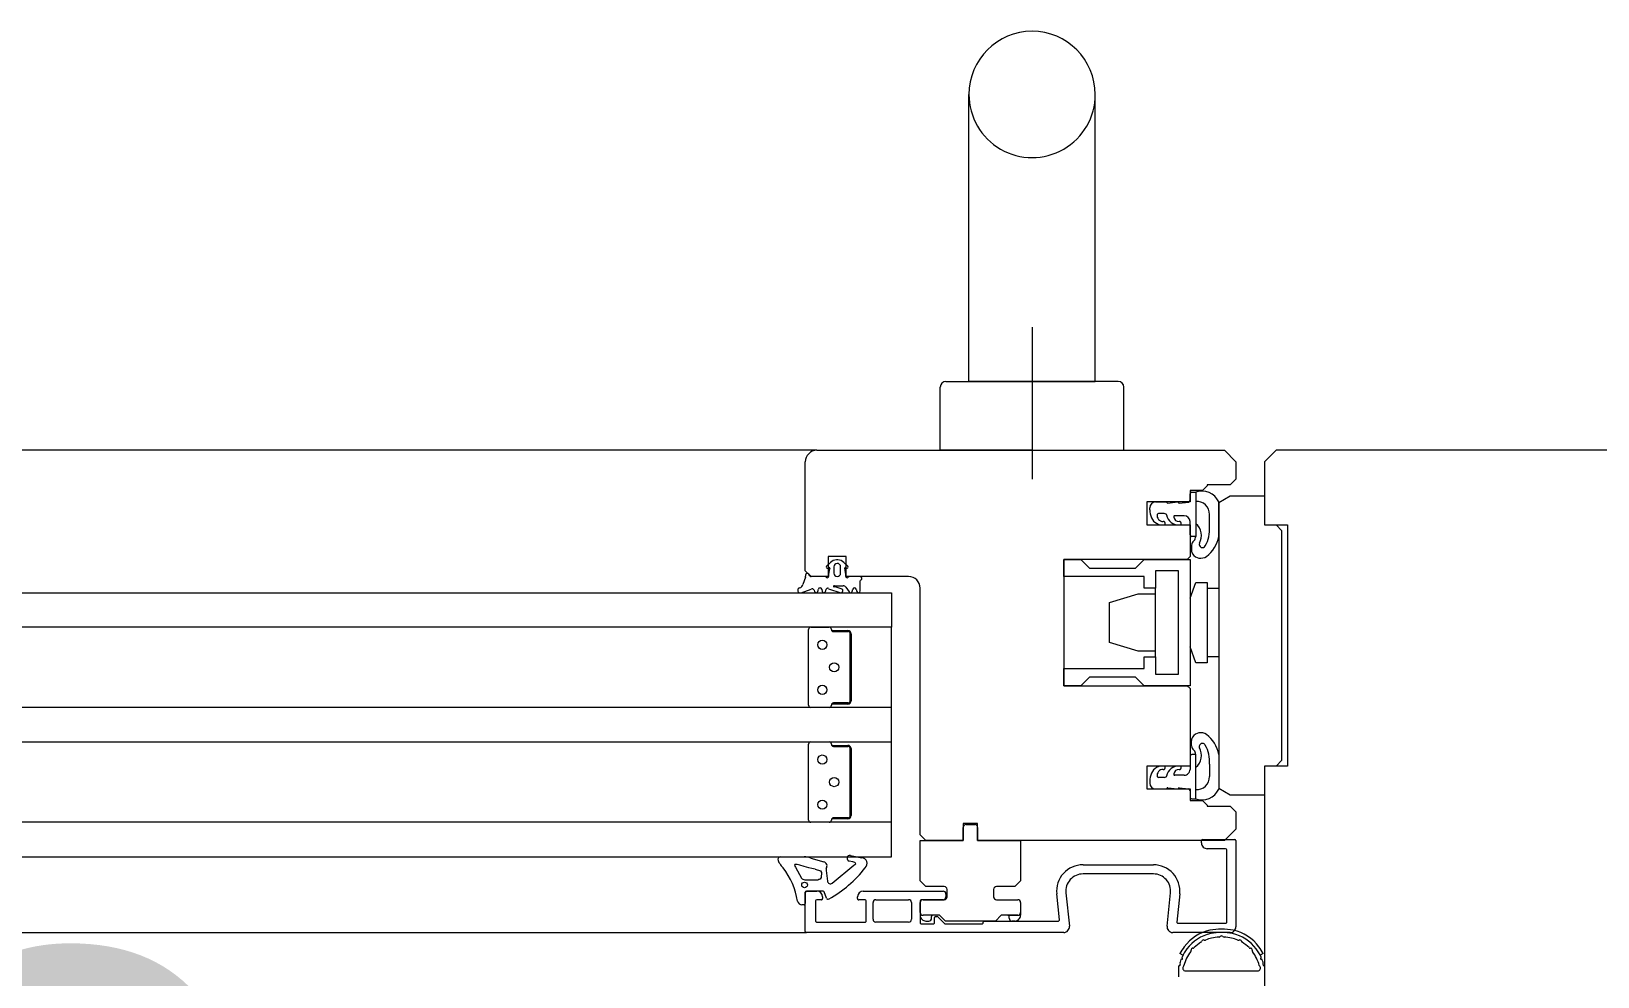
# Model space of a CAD drawing. Header units: metres. Extents: x 0.003 to 0.843, y 0.003 to 0.597.
# Drawn here: x 0.5597 to 0.56516, y 0.16436 to 0.16766 of the extents above; entities that cross this region are included whole.
import ezdxf

# ---------------------------------------------------------------- set-up
doc = ezdxf.new("R2010")
doc.units = ezdxf.units.M
for name, pattern in [('AUSGEZOGEN', [0]), ('LINIE_23', [0.0079, 0.004, -0.0013, 0, -0.0013, 0, -0.0013]), ('STRICHLINIE', [19.049999999999997, 12.7, -6.35]), ('STRICHPUNKT', [25.4, 12.7, -6.35, 0, -6.35])]:
    doc.linetypes.add(name, pattern=pattern)
for name, color, linetype, lineweight in [('Bauachsen grob', 7, 'STRICHPUNKT', 13), ('Fenster', 7, 'AUSGEZOGEN', 18), ('Vermassung Decke', 180, 'STRICHLINIE', 25)]:
    doc.layers.add(name, color=color, linetype=linetype, lineweight=lineweight)
doc.styles.add('ARIAL', font='ARIAL.TTF')

msp = doc.modelspace()

# ---------------------------------------------------------------- linework, layer by layer
at = {"layer": 'Bauachsen grob', "color": 32, "linetype": 'LINIE_23', "lineweight": 25, "true_color": 0xc36e14}
msp.add_line((0.2293999949395658, 0.1645973633730105), (0.7313199837207799, 0.1645973633730105), dxfattribs=at)
at = {"layer": 'Fenster', "color": 7, "linetype": 'AUSGEZOGEN', "lineweight": 13}
for p, q in [((0.5629699949100432, 0.1664373692650575), (0.5629699966494475, 0.1674373692427039)), ((0.5634099949002077, 0.1664373684997195), (0.563409996639612, 0.1674373684773659)), ((0.5631899952343767, 0.1666266587445725), (0.5631899943137278, 0.1660973689429125)), ((0.5628699944948214, 0.1661973694989829), (0.5628699948774902, 0.1664173694940655)), ((0.5628899949118313, 0.1664373694588303), (0.5631899949051254, 0.1664373689370091)), ((0.5631899949051254, 0.1664373689370091), (0.5629699949100432, 0.1664373693196785)), ((0.5631899949051254, 0.1664373689370091), (0.5634099949002077, 0.16643736855434)), ((0.5634899948984193, 0.1664373684151879), (0.5631899949051254, 0.1664373689370091)), ((0.5635099944805154, 0.1661973683857646), (0.5635099948631842, 0.1664173683808472)), ((0.5624399945077183, 0.1661973702461979), (0.5345199762482452, 0.166197361169403)), ((0.5624399945077183, 0.1661973702461979), (0.5638599944707897, 0.1661973677751871)), ((0.563189994487668, 0.166197368942374), (0.5628699944948214, 0.1661973694989829)), ((0.563189994487668, 0.166197368942374), (0.5635099944805154, 0.1661973683857646)), ((0.5638599944707897, 0.1661973677751871), (0.5638999944003195, 0.1661573677065049)), ((0.5640399944667576, 0.1661973686328125), (0.5639999943980755, 0.1661573687032824)), ((0.5653199944381453, 0.1661973664063744), (0.5640399944667576, 0.1661973686328125)), ((0.5623999937750225, 0.1657773703253484), (0.5623999944388807, 0.1661573703169188)), ((0.5638999944003195, 0.1661573677065049), (0.5638999942959552, 0.1660973677078464)), ((0.5639999943980755, 0.1661573687032824), (0.5639999940154069, 0.1659373687082007)), ((0.5638999942959552, 0.1660973677078464), (0.5638799942616142, 0.1660773677430816)), ((0.5637839942338017, 0.1660573679105119), (0.563739994234785, 0.1660573679870454)), ((0.563739994234785, 0.1660573679870454), (0.5637399941652088, 0.1660173679879395)), ((0.5637399941746243, 0.1660227809164994), (0.5637399942139124, 0.166045367987313)), ((0.5637459942242147, 0.1660513679767423), (0.5637599942239018, 0.1660513679523915)), ((0.5637599942239018, 0.1660513679523915), (0.5637599780669836, 0.1658973679558613)), ((0.5637599942239018, 0.1660513679523915), (0.5637599939560332, 0.1658973679558335)), ((0.5637999942612745, 0.166073367882323), (0.5637839942338017, 0.1660573679105119)), ((0.5638799942616142, 0.1660773677430816), (0.563799994268232, 0.1660773678822339)), ((0.563799994268232, 0.1660773678822339), (0.5637999942612745, 0.166073367882323)), ((0.5638799941920198, 0.1660373689146941), (0.5638399941527443, 0.1660142749740181)), ((0.5639999941893378, 0.1660373687059655), (0.5638799941920198, 0.1660373689146941)), ((0.5637399941652088, 0.1660173679879395), (0.5635899941685619, 0.1660173682488494)), ((0.5635899941685619, 0.1660173682488494), (0.5635899940294096, 0.1659373682506385)), ((0.5635997615800252, 0.1659904764371613), (0.5635997691314142, 0.1659973692955942)), ((0.5636197703143554, 0.1660173692603571), (0.5636568021049239, 0.1660173670693439)), ((0.5636503016162933, 0.1659773672623451), (0.5636299239679882, 0.1659773672977899)), ((0.5636624251204452, 0.1660133697604524), (0.5636967691640309, 0.1660173671806247)), ((0.5637024251195512, 0.1660133696908761), (0.5637346323656239, 0.1660168149641782)), ((0.5637599941682407, 0.1660193679531067), (0.563759994033281, 0.1659417783734521)), ((0.5638079940075832, 0.1659304093896349), (0.5638079940834371, 0.1659740184016446)), ((0.5638399941527443, 0.1660142749740181), (0.5638399924241035, 0.1650204630177682)), ((0.5638399939491773, 0.1658972423416503), (0.5638399941585756, 0.1660176273579941)), ((0.5635899940294096, 0.1659373682506385), (0.5637399940260565, 0.1659373679897276)), ((0.5637199940821631, 0.1659693671413002), (0.5636869007207598, 0.1659693671988626)), ((0.563739993966917, 0.1659033679904874), (0.5637399940469278, 0.165949367106959)), ((0.5637399940260565, 0.1659373679897276), (0.5637399938347221, 0.1658273679921863)), ((0.5639999940154069, 0.1659373687082007), (0.5640799940136184, 0.165937368569048)), ((0.5640599939792681, 0.1659173686042828), (0.5640399940145031, 0.1659373686386243)), ((0.5640599925877443, 0.1651173686221655), (0.5640599939792681, 0.1659173686042828)), ((0.5640799940136184, 0.165937368569048), (0.564079992552519, 0.1650973685878249)), ((0.5637449357254899, 0.1658670629283929), (0.5637449356931089, 0.1658484760672682)), ((0.5637599939560332, 0.1658973679558335), (0.5637459939563462, 0.1658973679801853)), ((0.562487581686548, 0.1658065967725753), (0.5624742058479721, 0.1657932032084313)), ((0.562541993859051, 0.1658273700765749), (0.5624799938604371, 0.1658273701847061)), ((0.5624799938604371, 0.1658273701847061), (0.5624799937383531, 0.1657573701862708)), ((0.5625133139918754, 0.1658153998519647), (0.5625087894430492, 0.1658153966494293)), ((0.5625479052483788, 0.1657932030837169), (0.5625345294551325, 0.1658065966931299)), ((0.5625419937369672, 0.1657573700781395), (0.562541993859051, 0.1658273700765749)), ((0.5632999938271633, 0.1658173687577474), (0.5632999930618257, 0.1653773687675835)), ((0.5632999937227992, 0.1657573687590894), (0.5632999938271633, 0.1658173687577474)), ((0.5632999938271633, 0.1658173687577474), (0.5633599938258224, 0.1658173686533833)), ((0.5637299938175517, 0.1658173680098039), (0.5632999938271633, 0.1658173687577474)), ((0.5633599938258224, 0.1658173686533833), (0.5633899937729696, 0.165787368601872)), ((0.5635499937693931, 0.1657873683235671), (0.5635799938209045, 0.1658173682707147)), ((0.5635799938209045, 0.1658173682707147), (0.5637399938173283, 0.1658173679924098)), ((0.5637399938347221, 0.1658273679921863), (0.5637299938175517, 0.1658173680098039)), ((0.5637399938173283, 0.1658173679924098), (0.5637399930519903, 0.165377368002245)), ((0.5624008953904098, 0.1657559049308875), (0.5623917371158351, 0.1657299904373963)), ((0.5624199937396943, 0.165757370290914), (0.5623999937750225, 0.1657773703253484)), ((0.5624010516300683, 0.1657623003156669), (0.5624010516267646, 0.1657603479687368)), ((0.5624010516267646, 0.1657603479687368), (0.5624010516234681, 0.1657583998746823)), ((0.5624160360380083, 0.1657599288366996), (0.5624119665479795, 0.1657657406922868)), ((0.5624799937383531, 0.1657573701862708), (0.5624199937396943, 0.165757370290914)), ((0.5624672657788815, 0.1657573702104233), (0.5624209509462522, 0.1657573702868267)), ((0.5624790383611927, 0.1657869138775555), (0.5624820371311566, 0.165788647667715)), ((0.5624990355036003, 0.1657913920000538), (0.5624990495704533, 0.1657693888312142)), ((0.5625230461470446, 0.1657694041724735), (0.5625230313867264, 0.1657915373457763)), ((0.5625400739497765, 0.1657886475695045), (0.5625430727138728, 0.165786913769196)), ((0.5627599937320941, 0.1657573696979348), (0.5625419937369672, 0.1657573700781395)), ((0.5625910518238599, 0.1657573699869536), (0.5625548451961961, 0.1657573700622211)), ((0.5635799937165406, 0.1657573682720559), (0.5632999937227992, 0.1657573687590894)), ((0.5633899937729696, 0.165787368601872), (0.5635499937693931, 0.1657873683235671)), ((0.5635799936469643, 0.1657173682729499), (0.5635799937165406, 0.1657573682720559)), ((0.5636999937486461, 0.1657773680628802), (0.5636199937504343, 0.1657773682020325)), ((0.5636199937504343, 0.1657773682020325), (0.5636199936460699, 0.1657173682033736)), ((0.5636999934355531, 0.165597368066904), (0.5636999937486461, 0.1657773680628802)), ((0.5342599753907611, 0.1657013616316704), (0.5626999936346445, 0.1657013698039755)), ((0.5623802143167499, 0.1657179975188274), (0.562374864905185, 0.165714543758179)), ((0.5623853390113023, 0.165701370349811), (0.5624207418912384, 0.1657133513616182)), ((0.5624305125692406, 0.1657104100013649), (0.5624317431572267, 0.1657058173533906)), ((0.5624433342668829, 0.1657058173337764), (0.562445501041684, 0.1657139037926854)), ((0.5624570921513403, 0.1657139037730708), (0.5624592588987734, 0.1657058173068285)), ((0.5624708500084293, 0.1657058172872144), (0.5624730167832301, 0.165713903746123)), ((0.5624811839672942, 0.165714923147827), (0.5625241743062273, 0.1657013701087335)), ((0.5625018289322186, 0.1657253701505961), (0.5625321324117697, 0.1657253700993161)), ((0.5625243458785721, 0.1657142661659823), (0.5625069092562667, 0.1657204488681664)), ((0.562540792657153, 0.1657203700847731), (0.562552339635392, 0.1657043700583136)), ((0.5625633313449754, 0.1657058171254103), (0.5625654981197762, 0.1657139035843198)), ((0.5625770892294325, 0.1657139035647056), (0.5625792559768655, 0.1657058170984624)), ((0.5625910515341873, 0.1657073699927382), (0.5625910515918159, 0.1657422047468458)), ((0.5626999936346445, 0.1657013698039755), (0.5626999934259159, 0.1655813698066577)), ((0.5627999921621027, 0.1648573696482904), (0.5627999936614378, 0.1657173696290666)), ((0.5634599935626764, 0.1656673684827961), (0.5635599936126233, 0.1656973683081851)), ((0.5635599936126233, 0.1656973683081851), (0.5636199936112818, 0.1656973682038206)), ((0.5636199936460699, 0.1657173682033736), (0.5635799936469643, 0.1657173682729499)), ((0.563619993228613, 0.1654773682087384), (0.5636199936460699, 0.1657173682033736)), ((0.5637399935825086, 0.1656823679954273), (0.5637599936777289, 0.1657373679594102)), ((0.5637599936777289, 0.1657373679594102), (0.5637999936768346, 0.1657373678898339)), ((0.5637999936768346, 0.1657373678898339), (0.5637999931898013, 0.1654573678960924)), ((0.5637999936420465, 0.1657173678902809), (0.5638399936411522, 0.165717367820705)), ((0.5634599933191596, 0.1655273684859258), (0.5634599935626764, 0.1656673684827961)), ((0.5636999931224607, 0.1654173680709273), (0.5636999934355531, 0.165597368066904)), ((0.5626999934259159, 0.1655813698066577), (0.5342599751820326, 0.1655813616343526)), ((0.5624115929588968, 0.1653091703143859), (0.5624115934187952, 0.1655735703084761)), ((0.5624193934321882, 0.1655813702947339), (0.5624829934307667, 0.165581370184108)), ((0.5624907934170252, 0.1655735701707149), (0.5624907934170252, 0.1655735701707149)), ((0.5624921934090641, 0.1655690114690201), (0.5624921934095143, 0.1655692701683766)), ((0.5624921934095143, 0.1655692701683766), (0.5625485934082535, 0.1655692700702739)), ((0.5624985934031095, 0.1655656701573244), (0.5625485934019918, 0.1655656700703544)), ((0.5625485934019918, 0.1655656700703544), (0.5624985934031095, 0.1655656701573244)), ((0.5625563933882501, 0.1655578700569613), (0.5625563929829688, 0.1653248700621694)), ((0.5625563929829688, 0.1653248700621694), (0.5625563933882501, 0.1655578700569613)), ((0.5625599933881694, 0.1655578700506994), (0.5625599929828882, 0.1653248700559075)), ((0.5626999929388828, 0.1653013698129167), (0.5626999934259159, 0.1655813698066577)), ((0.5635599932647423, 0.1654973683126555), (0.5634599933191596, 0.1655273684859258)), ((0.5636199932634011, 0.1654973682082914), (0.5635599932647423, 0.1654973683126555)), ((0.5637599931906954, 0.1654573679656692), (0.5637399932868099, 0.1655123679992276)), ((0.5632999930618257, 0.1653773687675835), (0.56329999316619, 0.1654373687662424)), ((0.56329999316619, 0.1654373687662424), (0.5635799931599309, 0.1654373682792088)), ((0.5635799931599309, 0.1654373682792088), (0.563579993229507, 0.1654773682783148)), ((0.563579993229507, 0.1654773682783148), (0.563619993228613, 0.1654773682087384)), ((0.563619993228613, 0.1654773682087384), (0.5636199931242488, 0.1654173682100795)), ((0.5637999931898013, 0.1654573678960924), (0.5637599931906954, 0.1654573679656692)), ((0.5638399932236953, 0.1654773678260699), (0.5637999932245894, 0.1654773678956453)), ((0.5633599930604846, 0.165377368663219), (0.5632999930618257, 0.1653773687675835)), ((0.5632999930618257, 0.1653773687675835), (0.5637299930522138, 0.1653773680196396)), ((0.563389993111996, 0.1654073686103661), (0.5633599930604846, 0.165377368663219)), ((0.5635499931084195, 0.1654073683320612), (0.563389993111996, 0.1654073686103661)), ((0.5635799930555666, 0.1653773682805499), (0.5635499931084195, 0.1654073683320612)), ((0.5637399930519903, 0.165377368002245), (0.5635799930555666, 0.1653773682805499)), ((0.5636199931242488, 0.1654173682100795), (0.5636999931224607, 0.1654173680709273)), ((0.5637299930522138, 0.1653773680196396), (0.5637399930345961, 0.1653673680024686)), ((0.5625485929695758, 0.1653170700759111), (0.5624985929706933, 0.1653170701628815)), ((0.5624985929706933, 0.1653170701628815), (0.5625485929695758, 0.1653170700759111)), ((0.5637399930345961, 0.1653673680024686), (0.56373999256495, 0.1650973639310846)), ((0.5626999929388828, 0.1653013698129167), (0.5342599746949993, 0.165301361640612)), ((0.5624829929437334, 0.1653013701903669), (0.5624193929451552, 0.1653013703009929)), ((0.5624907929573004, 0.1653092701766232), (0.5624907929573004, 0.1653092701766232)), ((0.5624921929645745, 0.1653134701740942), (0.5624921929650245, 0.1653137288734502)), ((0.5625485929633137, 0.1653134700759915), (0.5624921929645745, 0.1653134701740942)), ((0.5626999927301544, 0.1651813698155989), (0.5626999929388828, 0.1653013698129167)), ((0.5342599744862707, 0.1651813616432947), (0.5626999927301544, 0.1651813698155989)), ((0.5624115922631352, 0.1649091703233271), (0.5624115927230336, 0.1651735703174168)), ((0.5624193927364265, 0.165181370303676), (0.5624829927350048, 0.1651813701930501)), ((0.5624907927212635, 0.1651735701796561), (0.5624907927212635, 0.1651735701796561)), ((0.5624921927133023, 0.1651690114779613), (0.5624921927137523, 0.1651692701773177)), ((0.5624921927137523, 0.1651692701773177), (0.5625485927124918, 0.1651692700792151)), ((0.5624985927073475, 0.165165670166266), (0.5625485927062299, 0.1651656700792956)), ((0.5625485927062299, 0.1651656700792956), (0.5624985927073475, 0.165165670166266)), ((0.5625563926924885, 0.1651578700659025), (0.562556392287207, 0.1649248700711105)), ((0.562556392287207, 0.1649248700711105), (0.5625563926924885, 0.1651578700659025)), ((0.5625599926924079, 0.1651578700596406), (0.5625599922871265, 0.1649248700648487)), ((0.5626999922431211, 0.1649013698218578), (0.5626999927301544, 0.1651813698155989)), ((0.5637449345089608, 0.1651676689752276), (0.5637449345412401, 0.1651862558363528)), ((0.5635899925683029, 0.1650973641919955), (0.5635899924291506, 0.1650173641937836)), ((0.56373999256495, 0.1650973639310846), (0.5635899925683029, 0.1650973641919955)), ((0.5637399926240895, 0.1651313639303248), (0.5637399925440784, 0.1650853648138537)), ((0.5637599926340788, 0.1651373638954028), (0.563745992634392, 0.1651373639197546)), ((0.5637599923662105, 0.1649833638988453), (0.5637599767450292, 0.1651373638954301)), ((0.5637599923662105, 0.1649833638988453), (0.5637599926340788, 0.1651373638954028)), ((0.5638079925706838, 0.1651043222946182), (0.5638079924948302, 0.1650607132826085)), ((0.5638399926276593, 0.1651374892312806), (0.5638399924182611, 0.1650171042149368)), ((0.5639999925543069, 0.1650973687269771), (0.5639999906061743, 0.1639773687520129)), ((0.564079992552519, 0.1650973685878249), (0.5639999925543069, 0.1650973687269771)), ((0.5640399925534035, 0.1650973686574007), (0.5640599925877443, 0.1651173686221655)), ((0.5635997599341651, 0.1650442559714934), (0.5635997674615754, 0.1650373631130342)), ((0.5636503000160372, 0.1650573649704906), (0.5636299223677322, 0.1650573650059355)), ((0.5637199925097377, 0.1650653648490884), (0.5636868991483344, 0.1650653649066512)), ((0.5637599924218717, 0.1650153638981292), (0.5637599925568311, 0.1650929534777838)), ((0.5635899924291506, 0.1650173641937836), (0.5637399924257974, 0.1650173639328732)), ((0.5636197685749403, 0.1650173630786908), (0.5636568003655159, 0.1650173651408777)), ((0.5636624233949435, 0.1650213624302073), (0.5636967674246224, 0.1650173648905584)), ((0.5637024233940493, 0.1650213623606315), (0.5637346306281366, 0.1650179169752869)), ((0.5637399924257974, 0.1650173639328732), (0.5637399923562215, 0.1649773639337673)), ((0.5637399924163822, 0.1650119510043128), (0.5637399923770943, 0.1649893639334992)), ((0.5638399924241035, 0.1650204630177682), (0.5638799923830397, 0.1649973689379408)), ((0.5638799923830397, 0.1649973689379408), (0.563999992380357, 0.1649973687292126)), ((0.5637399923562215, 0.1649773639337673), (0.563783996432657, 0.1649773638572265)), ((0.5637459923665236, 0.164983363923197), (0.5637599923662105, 0.1649833638988453)), ((0.563783996432657, 0.1649773638572265), (0.5637999923270566, 0.1649613679071799)), ((0.5637999923270566, 0.1649613679071799), (0.5637999923200991, 0.1649573679072696)), ((0.5637999923200991, 0.1649573679072696), (0.5638799923134815, 0.164957367768117)), ((0.5638799923134815, 0.164957367768117), (0.5638999922782464, 0.1649373677337758)), ((0.5638999922782464, 0.1649373677337758), (0.5638999921738821, 0.1648773677351174)), ((0.5626999922431211, 0.1649013698218578), (0.5342599739992374, 0.1649013616495531)), ((0.5624829922479717, 0.1649013701993086), (0.5624193922493931, 0.1649013703099345)), ((0.5624907922615388, 0.1649092701855643), (0.5624907922615388, 0.1649092701855643)), ((0.5624921922688128, 0.1649134701830349), (0.562492192269263, 0.1649137288823913)), ((0.5625485922675522, 0.1649134700849331), (0.5624921922688128, 0.1649134701830349)), ((0.562548592273814, 0.1649170700848522), (0.5624985922749316, 0.1649170701718226)), ((0.5624985922749316, 0.1649170701718226), (0.562548592273814, 0.1649170700848522)), ((0.5626999920343926, 0.16478136982454), (0.5626999922431211, 0.1649013698218578)), ((0.5629999922274139, 0.1648973692985851), (0.5629499922285167, 0.1648973693857884)), ((0.5629499922285167, 0.1648973693857884), (0.5629499921238733, 0.1648373693871295)), ((0.5629499921260881, 0.1648373693871295), (0.5629499922061006, 0.1648833693860406)), ((0.562959992223271, 0.1648933693684226), (0.5629749922229358, 0.1648933693423319)), ((0.5629749922229358, 0.1648933693423319), (0.5629899922226008, 0.1648933693162408)), ((0.5629999921249706, 0.1648373692999262), (0.5629999922274139, 0.1648973692985851)), ((0.5629999922049831, 0.1648833692990702), (0.5629999921249706, 0.164837369300159)), ((0.562819992126779, 0.1648373696138565), (0.5627999921621027, 0.1648573696482904)), ((0.5627999918858708, 0.1646973696515597), (0.5627999921294409, 0.1648373696482763)), ((0.5627999921294409, 0.1648373696482763), (0.5629499921260881, 0.1648373693871295)), ((0.5629499921238733, 0.1648373693871295), (0.562819992126779, 0.1648373696138565)), ((0.5638599920996387, 0.1648373678000267), (0.5629999921249706, 0.1648373692999262)), ((0.5629999921249706, 0.164837369300159), (0.5631499921216175, 0.1648373690394842)), ((0.5631499921216175, 0.1648373690394842), (0.563149991878154, 0.1646973690427681)), ((0.5637799922152877, 0.1648293679446383), (0.5637799922292029, 0.1648373679244601)), ((0.5637839922360712, 0.1648413679174128), (0.5638959922335677, 0.164841367722599)), ((0.5638999921738821, 0.1648773677351174), (0.5638599920996387, 0.1648373678000267)), ((0.5638999922265205, 0.1648373677157315), (0.5638999917046996, 0.1645373677424373)), ((0.5342599737905092, 0.1647813616522354), (0.5626999920343926, 0.16478136982454)), ((0.5623147451178173, 0.1647813776478584), (0.5623962042550652, 0.1647813775061682)), ((0.5624195184660635, 0.1647766626103626), (0.5624644606029631, 0.1647639385141843)), ((0.5625571061808808, 0.1647858344287838), (0.5625966334983782, 0.164777887968638)), ((0.563863992058622, 0.1648093677989755), (0.5637999921800525, 0.1648093679102976)), ((0.5638679916132452, 0.164553367797741), (0.563867992051575, 0.1648053677921075)), ((0.5623109981632279, 0.1647573634503415), (0.5623083363698471, 0.1647616845382431)), ((0.5623636222575893, 0.1647545598315287), (0.5623618552702596, 0.1647508260715686)), ((0.5623618552702596, 0.1647508260715686), (0.5623663211259782, 0.1647445400861266)), ((0.562372122594923, 0.1647540267979817), (0.5623636222575893, 0.1647545598315287)), ((0.5623663211259782, 0.1647445400861266), (0.5623862362248288, 0.1647070866039662)), ((0.5623809074100313, 0.1647518953062195), (0.562372122594923, 0.1647540267979817)), ((0.5623961072764574, 0.1647474509759345), (0.5623809074100313, 0.1647518953062195)), ((0.5624118545479521, 0.1647426181486658), (0.5623961072764574, 0.1647474509759345)), ((0.5624222317663191, 0.1647397472704979), (0.5624118545479521, 0.1647426181486658)), ((0.5624340452653298, 0.1647376423689243), (0.5624222317663191, 0.1647397472704979)), ((0.5624340638327204, 0.1647376423022706), (0.5624531106755917, 0.1647323571324719)), ((0.5624531106755917, 0.1647323571324719), (0.5624568436724813, 0.1647258419525756)), ((0.5624568436724813, 0.1647258419525756), (0.5624554703852794, 0.1647092557679639)), ((0.5624727810271495, 0.1647400532555021), (0.5624727810144942, 0.1647327775489057)), ((0.5624727810144942, 0.1647327775489057), (0.5624769813433269, 0.1646961639834439)), ((0.5624939553951894, 0.1646887123488241), (0.5625688065933525, 0.1647524530448264)), ((0.5625659565656437, 0.1647636550066864), (0.5625531643076243, 0.164766226732012)), ((0.5625730441067972, 0.1647607074497952), (0.5625659565656437, 0.1647636550066864)), ((0.5625688065933525, 0.1647524530448264), (0.5625728978576573, 0.1647539052883931)), ((0.5625728978576573, 0.1647539052883931), (0.5625746500992909, 0.1647549793160384)), ((0.5625753357857003, 0.1647589905974374), (0.5625730441067972, 0.1647607074497952)), ((0.5625746500992909, 0.1647549793160384), (0.5625761078578012, 0.1647568850217431)), ((0.5625761078578012, 0.1647568850217431), (0.5625753357857003, 0.1647589905974374)), ((0.5633673996686471, 0.1647533686840024), (0.5636125842105045, 0.1647533682575272)), ((0.5636125841880324, 0.1647213682182428), (0.563367399556655, 0.1647213686447181)), ((0.5623987201347689, 0.1647013668454797), (0.5624450504530758, 0.1647013667287547)), ((0.5624039917938259, 0.1646613703218145), (0.5624399882930213, 0.1646613702592022)), ((0.5624622172637029, 0.164661377391732), (0.5624065831218263, 0.1646613774885023)), ((0.5624462738446785, 0.1647015960577728), (0.5624450504530778, 0.1647013667287547)), ((0.562447130023132, 0.164701807844107), (0.5624462738446785, 0.1647015960577728)), ((0.5624485797121591, 0.1647022364523787), (0.562447130023132, 0.164701807844107)), ((0.5624500715095291, 0.1647027833534581), (0.5624485797121591, 0.1647022364523787)), ((0.5624517818115516, 0.1647035807173448), (0.5624500715095291, 0.1647027833534581)), ((0.5624554703852794, 0.1647092557679639), (0.5624517818115516, 0.1647035807173448)), ((0.5626019881094003, 0.1646613699774189), (0.5628799782031862, 0.1646613694938815)), ((0.562819991850628, 0.1646773696171895), (0.5627999918858708, 0.1646973696515597)), ((0.5628839918489735, 0.1646773695057914), (0.562819991850628, 0.1646773696171895)), ((0.5628939917861162, 0.1646413694893136), (0.5628939918313408, 0.1646673694886213)), ((0.5630559918283199, 0.164667369206838), (0.5630559917830952, 0.1646413692075303)), ((0.5631299918438207, 0.1646773690779733), (0.563065991845475, 0.1646773691892204)), ((0.563149991878154, 0.1646973690427681), (0.5631299918438207, 0.1646773690779733)), ((0.5623959590947432, 0.1646138444238058), (0.5623884353141718, 0.1646138444368926)), ((0.5623999591658113, 0.1646547535555306), (0.5623999591016111, 0.1646178444167585)), ((0.5623999915503988, 0.1645213703519021), (0.5623999917869577, 0.1646573703288619)), ((0.562435991793971, 0.1646273702669137), (0.562435991672213, 0.1645573705684783)), ((0.5624559882404815, 0.1646313702320422), (0.5624399918008389, 0.1646313702598664)), ((0.5624599882577862, 0.1646413702248611), (0.5624599882473499, 0.1646353702249953)), ((0.5624737723270804, 0.1646373252292065), (0.5624659760269018, 0.1646587455117396)), ((0.5625819880646227, 0.1646353700127884), (0.5625819880750592, 0.1646413700126537)), ((0.562607978277084, 0.1646313699676698), (0.5625859880575756, 0.16463137000592)), ((0.5626119781482792, 0.1645573702623665), (0.5626119782700368, 0.1646273699608018)), ((0.5626359783981792, 0.1645633702204864), (0.562635978499064, 0.1646213699600626)), ((0.5626459785162344, 0.1646313699015723), (0.5627599781536865, 0.1646313697032806)), ((0.5627699781360689, 0.1646213697261106), (0.5627699780351838, 0.164563369987407)), ((0.5627999781458345, 0.1646273696337944), (0.5627999780136403, 0.1645513699354924)), ((0.5627999916950372, 0.1645873696541694), (0.5627999917541772, 0.1646213696532646)), ((0.5628799781504804, 0.164631369494552), (0.5628039781527028, 0.1646313696267471)), ((0.5628099917713479, 0.1646313696356474), (0.5628839917689459, 0.1646313695069312)), ((0.5628899781855687, 0.1646513694767114), (0.5628899781681747, 0.1646413694769349)), ((0.5630659917654779, 0.1646313691903592), (0.5631399917630756, 0.1646313690616435)), ((0.5631499917454581, 0.1646213690444729), (0.5631499916863184, 0.1645873690453773)), ((0.5632853591830712, 0.1645617869304393), (0.5632759034931034, 0.164651752098001)), ((0.5633077281292124, 0.1646550970401127), (0.5633198821613034, 0.1645394593114352)), ((0.5636601012758637, 0.1645394587296169), (0.5636722553945672, 0.1646550964359313)), ((0.5637040800390839, 0.1646517514154625), (0.5636937832375247, 0.1645537862174974)), ((0.562439991665166, 0.1645533705616099), (0.562607978141411, 0.1645533702694138)), ((0.5627599780180135, 0.1645533700050242), (0.5626459783800378, 0.1645533702033154)), ((0.5627999916950372, 0.1645873696540248), (0.5627999916776435, 0.1645773696543929)), ((0.5628439916762119, 0.164577369577859), (0.5628099916774201, 0.1645773696369984)), ((0.5628399916763015, 0.1645773695848165), (0.5628099916774201, 0.1645773696369984)), ((0.5628199916424083, 0.1645573696200522), (0.5628299916417369, 0.1645573696026577)), ((0.5628679916756755, 0.1645773695361132), (0.5628399916763015, 0.1645773695848165)), ((0.5628399916589073, 0.1645673695850401), (0.5628399916693438, 0.1645733695849058)), ((0.5628499780125229, 0.1645513698685223), (0.5628499780438316, 0.1645693695681194)), ((0.5628539780322807, 0.164573369561072), (0.5628583214979338, 0.164573369573518)), ((0.5628611499581156, 0.16457219797901), (0.5628848061972106, 0.1645485413776196)), ((0.5628879916404403, 0.1645573695017725), (0.5628679916756755, 0.1645773695361132)), ((0.5629749916384957, 0.1645573693504439), (0.5628879916404403, 0.1645573695017725)), ((0.563061991636551, 0.1645573691991158), (0.5629749916384957, 0.1645573693504439)), ((0.563019978008723, 0.1645513695728242), (0.5630199780122012, 0.1645533692927789)), ((0.56302397825886, 0.1645573692857315), (0.5632813810881712, 0.1645573688180039)), ((0.5630819916708922, 0.1645773691638802), (0.563061991636551, 0.1645573691991158)), ((0.5631099916702661, 0.1645773691151776), (0.5630819916708922, 0.1645773691638802)), ((0.5631059916703557, 0.1645773691221348), (0.5631399916691477, 0.1645773690629949)), ((0.5631399916691477, 0.1645773690629949), (0.5631099916702661, 0.1645773691151776)), ((0.5631099916528723, 0.1645673691154011), (0.5631099916633087, 0.1645733691152663)), ((0.563129991634583, 0.164557369080836), (0.5631199916352546, 0.1645573690982301)), ((0.5631499916863184, 0.1645873690452332), (0.5631499916689244, 0.1645773690456013)), ((0.5345560053370456, 0.1645173569986164), (0.5624039915433448, 0.1645173662007041)), ((0.5632999916822762, 0.1645173687865272), (0.5624039915433519, 0.1645173703450337)), ((0.5628039780084982, 0.164547369928624), (0.5628459780075591, 0.1645473698755696)), ((0.5628876346395961, 0.1645473697831122), (0.5630159780024777, 0.1645473695798715)), ((0.5638799916693114, 0.1645173677776725), (0.5636799916748292, 0.1645173681255533)), ((0.5636977613170282, 0.1645493680939294), (0.5638639916063771, 0.1645493678047874)), ((0.5637154939715672, 0.1644380921222878), (0.5637048395167219, 0.1644436132259371)), ((0.5639951433187166, 0.1644436127209815), (0.5639844888446643, 0.1644380916543964)), ((0.5636999913399853, 0.164398845002067), (0.5636999912782783, 0.1643633692220229)), ((0.5637124532854796, 0.1644244604421738), (0.5637102367753358, 0.164424191893916)), ((0.5637138119262061, 0.1644276469912224), (0.5637124711015211, 0.1644294322711863)), ((0.563986170853689, 0.1644276465174803), (0.5639875116845849, 0.1644294317927793)), ((0.56398752948333, 0.164424459963705), (0.5639897459925395, 0.1644241914077366)), ((0.5637244940557651, 0.1643833691789555), (0.563975488570096, 0.1643833687423744))]:
    msp.add_line(p, q, dxfattribs=at)
for centre, radius in [((0.5624591933243253, 0.1655198702268807), 1.599999964237213e-05), ((0.5625003931868611, 0.1654413701569719), 1.599999964237213e-05), ((0.5624591930512388, 0.1653628702303899), 1.599999964237213e-05), ((0.5624591926285636, 0.1651198702358219), 1.599999964237213e-05), ((0.5625003924910993, 0.1650413701659136), 1.599999964237213e-05), ((0.5624591923554774, 0.164962870239331), 1.599999964237213e-05), ((0.5623973216250069, 0.1646829213883324), 9.951991738439433e-06)]:
    msp.add_circle(centre, radius, dxfattribs=at)
for centre, radius, start, end in [((0.5631899966445278, 0.1674373688600344), 0.0002199999950826168, 359.9999003386106, 179.9999003386106), ((0.5631899966445278, 0.1674373688600344), 0.0002199999950826168, 179.9999003386106, 359.9999003386106), ((0.5628899948770432, 0.1664173694592772), 1.999999955296516e-05, 89.99990033954322, 179.9999003386106), ((0.5634899948636313, 0.1664173684156348), 1.999999955296516e-05, 9.966138939567454e-05, 89.99990033954322), ((0.5624399944379863, 0.1661573702470918), 3.99999991059326e-05, 89.9999001164273, 179.9998999808637), ((0.5637459942137784, 0.166045367976877), 5.999999865884091e-06, 89.9999003394372, 179.9999003386106), ((0.5637822871778362, 0.1659925138093003), 6.293477539515884e-05, 23.51823347220152, 110.7458401177226), ((0.5636702331713913, 0.1659906146834464), 7.047172696712908e-05, 180.1123987465676, 204.1132042817471), ((0.5636197910297027, 0.16599734736077), 2.002191030349045e-05, 90.05928016659524, 179.9372301101474), ((0.5636462042126552, 0.165969957204857), 2.063318682057327e-05, 168.000726907916, 271.55159753377), ((0.5636299239610306, 0.165973367297879), 3.999999910516636e-06, 89.99990033890711, 167.2978432246872), ((0.5636503015988509, 0.1659673672638618), 9.99999848249166e-06, 47.14931976377753, 89.99990006250397), ((0.5636568019301024, 0.166014413080395), 2.953988954160383e-06, 18.87081791471743, 89.99660915210559), ((0.5636543821381771, 0.1659717660343344), 3.999999910530487e-06, 9.882392696215023, 47.14931976411708), ((0.563700198635338, 0.1659797477854044), 4.250655621033361e-05, 189.8823926957506, 274.4084853133315), ((0.5636623928548079, 0.1660163241009158), 2.95451665161248e-06, 198.8708175230124, 270.6257272528134), ((0.5636970247209053, 0.1660151715516107), 2.210451556174909e-06, 48.10919938286954, 96.63898161376679), ((0.5636953180485142, 0.1660132688203047), 4.766447854386019e-06, 26.13572272590808, 48.10919402681557), ((0.5637038762347527, 0.1660174680512963), 4.766447436000522e-06, 206.1357265331393, 228.1091978355231), ((0.563702169562998, 0.1660155653197679), 2.210451397929602e-06, 228.1091914650031, 276.6389736951359), ((0.5637339941746821, 0.1660227809269353), 5.999999942055812e-06, 276.1058248505556, 9.9657732298288e-05), ((0.5637631866578169, 0.1659746696585462), 4.481215824151497e-05, 359.1672888132644, 94.08530336881272), ((0.5636443833362894, 0.1659796326335066), 4.239433211377839e-05, 204.8389177021347, 274.4671175629605), ((0.563647664209463, 0.1659433832651829), 6.016215166154349e-06, 270.2008698719068, 98.61610075501774), ((0.5636868293959894, 0.1659655603683135), 3.807498660814527e-06, 88.92663196398769, 191.4719288627846), ((0.5637012656005989, 0.1659676812421761), 1.839420443272678e-05, 189.0020543679725, 273.9839438315677), ((0.5637034448816611, 0.1659433831681576), 6.016215166154349e-06, 270.2008698719068, 98.61610075497813), ((0.563719994047375, 0.1659493671417471), 1.999999955296516e-05, 9.966138939567454e-05, 89.99990033954322), ((0.5637270236257976, 0.1659002363121353), 5.303574858587846e-05, 330.1724332796441, 51.56226055580695), ((0.5636939888737551, 0.1659220299015864), 0.0001143126692853371, 329.9662468477961, 4.203736231741693), ((0.5637459939667828, 0.1659033679800508), 5.999999865874998e-06, 179.9999003422677, 269.9999003394372), ((0.5637695343316226, 0.1658628893426747), 2.495015513823668e-05, 130.1240123643359, 170.3704675656262), ((0.5637385563143139, 0.1658973594038002), 2.142175437689711e-05, 314.0678397591186, 0.02287380239705707), ((0.5637829931953539, 0.1658693360216293), 1.093765312293833e-05, 155.5863568740925, 335.5863568739846), ((0.5637358557800789, 0.1659138260189506), 0.0001054503514265035, 305.4191175050578, 350.9518021841942), ((0.5625088089476059, 0.1657853942941128), 3.000236165644154e-05, 90.03724802981907, 135.0334656302084), ((0.5625132943786261, 0.1657853865519118), 3.001330646088998e-05, 44.96634045708161, 89.9625580576337), ((0.5637649356926623, 0.1658484760324799), 1.999999955298904e-05, 179.9999003386106, 217.7585741792226), ((0.5637770569481121, 0.1658550704635044), 3.369351727292704e-05, 213.999932228724, 306.2280945943302), ((0.5623810516239144, 0.1657583999085258), 1.999999955336422e-05, 352.8337455742245, 9.695125123660006e-05), ((0.562407051629838, 0.1657622992422943), 5.99999986590337e-06, 34.99990034511362, 179.9897500467978), ((0.56242095095615, 0.1657633702866924), 5.999999865911402e-06, 214.9999003449397, 269.9999054823942), ((0.5624672657619595, 0.1657473702106467), 9.999999776539726e-06, 45.62214828052427, 89.99990304396893), ((0.5624770358242813, 0.1657903764314859), 3.999929225091269e-06, 135.0324055229284, 300.0425553599396), ((0.5624770570728671, 0.1657573765029901), 3.999845071054367e-06, 225.6221482800667, 2.734403584651403), ((0.5625611758124475, 0.1657613741325894), 8.021383202929643e-05, 161.7762439254565, 182.7201820232856), ((0.562483038576546, 0.1657869167384909), 1.99975219618e-06, 346.7768187478733, 120.051931766812), ((0.5625110338365853, 0.1657914000510186), 1.199833568615584e-05, 0.6556394184572472, 180.0384458611058), ((0.5625110478172409, 0.1657694614282449), 1.19984664144861e-05, 180.3466717090328, 359.7265878487558), ((0.562539072498529, 0.1657869166436698), 1.999752196213105e-06, 59.94787431750105, 193.222987337768), ((0.5624609351761811, 0.165761374302217), 8.021383202948707e-05, 357.2789485916276, 18.22356216216323), ((0.562545053902289, 0.1657573763878994), 3.999845012336788e-06, 177.2789482608093, 314.3776574773266), ((0.5625450752625026, 0.1657903763163494), 3.999929225092771e-06, 239.9572507285515, 44.96740056441383), ((0.5625548451792736, 0.1657473700624441), 9.999999776518972e-06, 89.99990304396893, 134.3776578071605), ((0.5625910518113867, 0.1657513699870878), 5.999999865884938e-06, 293.5768058407762, 89.99988089140508), ((0.5627599936623319, 0.1657173696988283), 3.999999910593032e-05, 9.99243486638103e-05, 89.9999000728537), ((0.5623825164863565, 0.1657098768323061), 8.962527072124145e-06, 148.6197486214655, 288.3562936326001), ((0.5623754011580523, 0.1657341540162464), 1.685819994912823e-05, 286.5892440448151, 345.7013324185421), ((0.5624247170117845, 0.1657088570969358), 5.999999865880945e-06, 14.999903043955, 131.4923547716474), ((0.5624375387146828, 0.1657073702578195), 5.999999865886522e-06, 194.999903043443, 344.999903043665), ((0.5624512965938843, 0.1657123508686422), 5.999999865925422e-06, 14.999903043699, 164.9999030431531), ((0.5624650544562292, 0.1657073702112565), 5.999999865886522e-06, 194.999903043699, 344.9999030434091), ((0.5624773116753291, 0.165712720565225), 4.454886662578908e-06, 29.63147531696068, 164.5978856594377), ((0.5625006811361636, 0.1657234978237429), 2.196142897805104e-06, 58.49037504376693, 269.8166429110657), ((0.5625023343406801, 0.1657102203958565), 1.120497650215109e-05, 65.90233940186795, 98.52084474351805), ((0.5625245684194673, 0.1657078140352977), 6.455967380041532e-06, 266.5001257231222, 91.97540968840916), ((0.5625321323948477, 0.1657153700995395), 9.999999776428021e-06, 29.99990304329141, 89.99990304396893), ((0.5625575357927755, 0.1657073700494533), 5.999999865882687e-06, 209.9999030438565, 344.999903043665), ((0.5625712936719763, 0.1657123506602765), 5.999999865886357e-06, 14.999903043699, 164.9999030434091), ((0.5625850515343216, 0.1657073700028909), 5.999999865897037e-06, 194.999903043699, 9.69550104212329e-05), ((0.5625950515917266, 0.1657422047400768), 3.999999910624642e-06, 113.5768058416418, 179.9999030412305), ((0.5624193934186209, 0.1655735702949087), 7.799999825662962e-06, 89.99990033935566, 179.9999003422677), ((0.5624829934171994, 0.1655735701842818), 7.799999825662962e-06, 9.9657732298288e-05, 89.99990033935566), ((0.5624985934166767, 0.16557347015715), 7.799999825662962e-06, 179.9999003422677, 269.9999003393556), ((0.5624985934166767, 0.16557347015715), 7.799999825662962e-06, 214.863738293897, 269.9999003393556), ((0.5625485933884244, 0.1655578700705281), 1.139999974518432e-05, 9.966138939567454e-05, 89.9999003392698), ((0.5625485933884244, 0.1655578700705281), 7.799999825662962e-06, 9.9657732298288e-05, 89.99990033854012), ((0.5625485933884244, 0.1655578700705281), 7.799999825653868e-06, 9.9657732298288e-05, 89.99990033854012), ((0.5624985929571261, 0.1653092701630557), 7.799999825662962e-06, 89.99990033935566, 179.9999003422677), ((0.5624985929571261, 0.1653092701630557), 7.799999825663252e-06, 89.99990033935566, 145.1360623853069), ((0.5625485929831432, 0.1653248700757362), 7.799999825653868e-06, 269.9999003393556, 9.9657732298288e-05), ((0.5625485929831432, 0.1653248700757362), 1.139999974518432e-05, 269.9999003392698, 9.966138939567454e-05), ((0.5625485929831432, 0.1653248700757362), 7.799999825662962e-06, 269.9999003393556, 9.9657732298288e-05), ((0.5624193929587223, 0.1653091703008189), 7.799999825662962e-06, 179.9999003422677, 269.9999003393556), ((0.562482992957301, 0.1653091701901921), 7.799999825662962e-06, 269.9999003393556, 9.9657732298288e-05), ((0.5637770557733022, 0.1651796613283718), 3.369351727293458e-05, 53.7717060845262, 145.9998684501904), ((0.5637358544008699, 0.1651209059162569), 0.000105450351426516, 9.047998494727839, 54.5806831738123), ((0.5624193927228592, 0.1651735703038497), 7.799999825662962e-06, 89.99990033935566, 179.9999003422677), ((0.5624829927214374, 0.1651735701932233), 7.799999825662962e-06, 9.9657732298288e-05, 89.99990033935566), ((0.562498592720915, 0.1651734701660911), 7.799999825662962e-06, 179.9999003422677, 269.9999003393556), ((0.562498592720915, 0.1651734701660911), 7.799999825662962e-06, 214.8637382937298, 269.9999003393556), ((0.5625485926926626, 0.1651578700794697), 1.139999974518432e-05, 9.966138939567454e-05, 89.9999003392698), ((0.5625485926926626, 0.1651578700794697), 7.799999825662962e-06, 9.9657732298288e-05, 89.99990033935566), ((0.5625485926926626, 0.1651578700794697), 7.799999825653868e-06, 9.9657732298288e-05, 89.99990033935566), ((0.5637649345407932, 0.165186255801564), 1.999999955298904e-05, 142.2412264996764, 179.9999003386106), ((0.5637695331296125, 0.1651718424753716), 2.495015513823668e-05, 189.6293331133615, 229.8757883145949), ((0.5637385549923893, 0.1651373725220122), 2.142175437689711e-05, 359.9769268765838, 45.93196091976069), ((0.5637270222938651, 0.1651344956537981), 5.303574858587846e-05, 308.437540123069, 29.82736739929185), ((0.5637829919709169, 0.1651653957495959), 1.093765312293833e-05, 24.41344380468279, 204.4134438047908), ((0.5636939874660069, 0.165112702179268), 0.0001143126692853371, 355.7960644471912, 30.03355383113776), ((0.5636443817281526, 0.1650550996199175), 4.239433211377839e-05, 85.53268311599577, 155.1608829767962), ((0.563647662727431, 0.1650913489768263), 6.016215166154349e-06, 261.3836999244135, 89.79893080584253), ((0.5637001970268002, 0.1650549842738487), 4.250655621033361e-05, 85.59131536551557, 170.1174079831868), ((0.5637034433996287, 0.1650913488798013), 6.016215166154349e-06, 261.3836999244135, 89.79893080584253), ((0.5637459926239554, 0.1651313639198879), 5.999999865874998e-06, 89.9999003394372, 179.9999003386106), ((0.5636702315250499, 0.1650441174800498), 7.047172696712908e-05, 155.886596397227, 179.8874019323661), ((0.5636462026381773, 0.1650647750422322), 2.063318682057327e-05, 88.4482031448227, 191.9990737710427), ((0.5636299223746898, 0.1650613650058457), 3.999999910516636e-06, 192.7019574549359, 269.9999003404974), ((0.563650300033383, 0.1650673649689728), 9.99999848249166e-06, 269.9999006165567, 312.8504809152375), ((0.5636543805574066, 0.1650629661843044), 3.999999910530487e-06, 312.8504809144946, 350.1174079825831), ((0.5636868278368072, 0.1650691717374479), 3.807498660814527e-06, 168.5278718154512, 271.0731687157349), ((0.5637012640340384, 0.1650670508133648), 1.839420443272678e-05, 86.01585684741849, 170.9977463109404), ((0.5637199925445256, 0.1650853648486408), 1.999999955296516e-05, 269.9999003395432, 9.966138939567454e-05), ((0.5637631850669444, 0.1650600621815833), 4.481215824151497e-05, 265.9144973102198, 0.8325118656645583), ((0.5636197893599394, 0.1650373849782058), 2.002191030349045e-05, 180.0625705686834, 269.9405205122437), ((0.5636568002009712, 0.1650203191298273), 2.953988954160383e-06, 270.0031915252108, 341.1289827634452), ((0.5636623911190287, 0.1650184080898561), 2.95451665161248e-06, 89.37407342453507, 161.1289831546722), ((0.5636970229891355, 0.1650195605186831), 2.210451556174909e-06, 263.3608190638718, 311.8906012955035), ((0.5636953163233631, 0.1650214632559268), 4.766447854386019e-06, 311.8906066528111, 333.8640779539335), ((0.5637038744949935, 0.1650172639951628), 4.766447436000522e-06, 131.8906028438633, 153.8640741457973), ((0.5637021678298578, 0.1650191667326284), 2.210451397929602e-06, 83.36082698820518, 131.8906092176402), ((0.5637339924164403, 0.1650119510147491), 5.999999942055812e-06, 9.9657732298288e-05, 83.89397582770782), ((0.56374599237696, 0.1649893639230626), 5.999999865884091e-06, 179.9999003386106, 269.9999003394372), ((0.5637822855248874, 0.1650422179643819), 6.293477539515884e-05, 249.2539605611699, 336.4815672067155), ((0.5624193922629608, 0.1649091703097601), 7.799999825662962e-06, 179.9999003422677, 269.9999003393556), ((0.5624829922615391, 0.1649091701991337), 7.799999825662962e-06, 269.9999003393556, 9.9657732298288e-05), ((0.5624985922613643, 0.1649092701719968), 7.799999825644773e-06, 89.99990033854012, 179.9999003422677), ((0.5624985922613643, 0.1649092701719968), 7.799999825663252e-06, 89.99990033854012, 145.1360623846735), ((0.5625485922873814, 0.1649248700846777), 7.799999825653868e-06, 269.9999003393556, 9.9657732298288e-05), ((0.5625485922873814, 0.1649248700846777), 1.139999974518432e-05, 269.9999003392698, 9.966138939567454e-05), ((0.5625485922873814, 0.1649248700846777), 7.799999825662962e-06, 269.9999003393556, 9.9657732298288e-05), ((0.562959992205877, 0.164883369368646), 9.999999776488265e-06, 89.99990033922516, 179.9999003386106), ((0.5629899922052065, 0.1648833693164642), 9.99999977648258e-06, 9.966138939567454e-05, 89.99990033922516), ((0.5637839922291137, 0.1648373679175019), 3.999999910592806e-06, 89.99990033890711, 179.9999003386106), ((0.5637999922148407, 0.1648293679098505), 1.999999955296516e-05, 179.9999003386106, 269.9999003395432), ((0.5638959922266101, 0.164837367722689), 3.999999910589395e-06, 9.966138939567454e-05, 89.99990033890711), ((0.562314745100423, 0.1647713776480818), 9.999999776484742e-06, 89.99990033922516, 199.0257043070213), ((0.5623962040723718, 0.1647213771139003), 6.000039226772655e-05, 67.13440738241964, 89.99982554177926), ((0.5625551352499101, 0.1647760305792603), 1.000000171806752e-05, 78.63297947260456, 258.6329133449938), ((0.5625955826864232, 0.1647579155905463), 2.000000230956683e-05, 310.1425971009448, 86.9882590987718), ((0.5638639920516644, 0.1648053677990651), 3.999999910592806e-06, 9.966138939567454e-05, 89.99990033890711), ((0.5623359321811168, 0.1647786835786355), 3.241135871724434e-05, 199.0257043071327, 211.633100385255), ((0.5623845559840797, 0.1648026751230308), 8.639386951827381e-05, 211.6331003853259, 224.3833749564998), ((0.562125708830244, 0.1645885226160534), 0.000249961633308081, 8.845852261488215, 37.95116223645305), ((0.5624602542268748, 0.1647490813858384), 1.544110949683908e-05, 324.2195106859498, 74.19202895156003), ((0.5622790659112261, 0.1649980995174846), 0.0004168665193343189, 299.2311852757534, 322.2048103484689), ((0.563367399508622, 0.1646613686860586), 9.19999979436395e-05, 89.9999003393911, 185.9999809959468), ((0.5633673994538614, 0.1646613686446443), 6.000000007325069e-05, 89.99990183949517, 185.9999008395854), ((0.5636125840504791, 0.1646613682595833), 9.199999794364703e-05, 353.9998586545901, 89.99990033946024), ((0.563612584105604, 0.1646613682334836), 5.999998475858537e-05, 353.9999122868441, 89.99992128665859), ((0.5623984018546994, 0.164717155701382), 1.579206360546813e-05, 219.6134552081639, 271.1548420748431), ((0.5624065831103046, 0.164654753544009), 6.623944493432686e-06, 89.99994393937304, 179.9999003386106), ((0.5624039917868683, 0.1646573703219041), 3.999999910592806e-06, 89.99990034049738, 179.9999003386106), ((0.5624399882582333, 0.1646413702596486), 1.999999955296516e-05, 9.966138939567454e-05, 89.99990033954322), ((0.5624622172584226, 0.1646573774370321), 3.999996110593225e-06, 19.99993085939295, 89.99994393948867), ((0.5624881920862409, 0.1646986425113118), 1.14814570972573e-05, 192.4667047585855, 300.130200300215), ((0.562601988074612, 0.1646413699778658), 1.999999955296516e-05, 89.99990033954322, 179.9999003386106), ((0.5628799781860538, 0.1646513694943668), 9.999999514675445e-06, 0.0001011640713101069, 89.99990183980833), ((0.5628839918315643, 0.1646673695060148), 9.99999977648258e-06, 9.966138939567454e-05, 89.99990025335019), ((0.5630659918280964, 0.1646673691894434), 9.99999977648258e-06, 89.99990042510015, 179.9999003386106), ((0.5623884353420021, 0.1646298444365347), 1.599999964237577e-05, 190.3827220237511, 269.9999003397022), ((0.5623959591017009, 0.1646178444237161), 3.999999910603036e-06, 269.9999003389071, 9.966138939567454e-05), ((0.5624399917938818, 0.1646273702599555), 3.999999910589395e-06, 89.99990033890711, 179.9999003386106), ((0.562455988247439, 0.1646353702319529), 3.999999910592806e-06, 269.9999003389071, 9.966138939567454e-05), ((0.562479410486492, 0.1646393773395438), 5.999999865888938e-06, 199.9998935398616, 302.5228321183867), ((0.5625859880645331, 0.1646353700058306), 3.999999910589395e-06, 179.9999003386106, 269.9999003404974), ((0.5626079782701267, 0.1646273699677594), 3.999999910607585e-06, 9.966138939567454e-05, 89.99990033890711), ((0.5626459784791024, 0.1646213699215336), 9.999980038296636e-06, 89.99978724718379, 179.9997792487378), ((0.5627599781565542, 0.1646213697237658), 9.999979514689647e-06, 1.341810610486201e-05, 90.00001643077916), ((0.5628039781457452, 0.1646273696268367), 3.999999910589395e-06, 89.99990033890711, 179.9999003386106), ((0.5628099917539537, 0.1646213696358708), 9.999999776483718e-06, 89.99990033922516, 179.9999003386106), ((0.5628799781683979, 0.1646413694943284), 9.999999776489404e-06, 269.999897339962, 9.966138939567454e-05), ((0.5628839917863401, 0.1646413695067075), 9.99999977648258e-06, 269.9999003392251, 9.966138939567454e-05), ((0.5630659917828716, 0.1646413691901356), 9.999999776480308e-06, 179.9999003386106, 269.9999003392251), ((0.5631399917456815, 0.1646213690618669), 9.99999977648258e-06, 9.966138939567454e-05, 89.99990033922516), ((0.5624399916721237, 0.1645573705615206), 3.999999910592806e-06, 179.9999003386106, 269.9999003389071), ((0.5626079781483688, 0.164557370269324), 3.999999910589395e-06, 269.9999003389071, 9.966138939567454e-05), ((0.5626459783983923, 0.1645633702035283), 1.00000002128218e-05, 179.9999028422096, 269.9998948394145), ((0.5627599780356691, 0.1645633700045386), 9.999999514682267e-06, 269.9998988392729, 9.816169443621777e-05), ((0.5628039780135509, 0.1645513699285351), 3.999999910592806e-06, 179.9999003386106, 269.9999276232961), ((0.5628099916948138, 0.1645873696367748), 9.99999977648258e-06, 179.9999003386106, 269.9999003392251), ((0.562809991694814, 0.1645873696367748), 9.99999977648258e-06, 179.9999003386106, 269.9999003392251), ((0.5628199916771963, 0.1645773696196042), 1.999999955295948e-05, 179.9999003386106, 269.9999003395432), ((0.5628299916591308, 0.1645673696024341), 9.99999977648258e-06, 269.9999003392251, 9.966138939567454e-05), ((0.5628439916692545, 0.164573369577948), 3.999999910567795e-06, 89.99990033890711, 179.9999003386106), ((0.562845978012612, 0.1645513698754798), 3.999999910589848e-06, 269.9999276232961, 9.966138939567454e-05), ((0.562853978043742, 0.1645693695611612), 3.999999910592806e-06, 90.00016417705578, 179.9999003386106), ((0.5628583215093955, 0.1645693695736072), 3.999999910595424e-06, 44.99956126020727, 90.00016417705578), ((0.5630159780088122, 0.1645513695797812), 3.999999910589444e-06, 269.9999092683146, 9.966138939567454e-05), ((0.5630239782521115, 0.1645533692858206), 3.999999910622379e-06, 89.99990333976052, 179.9999053388697), ((0.5631059916633981, 0.1645733691222239), 3.99999991054051e-06, 9.966138939567454e-05, 89.99990033890711), ((0.5631199916526489, 0.1645673690980065), 9.99999977648258e-06, 179.9999003386106, 269.9999003392251), ((0.5631299916693713, 0.1645773690803889), 1.999999955296175e-05, 269.9999003395432, 9.966138939567454e-05), ((0.5631399916865418, 0.1645873690627713), 9.99999977648258e-06, 269.9999003392251, 9.966138939567454e-05), ((0.5631399916865418, 0.1645873690627713), 9.999999776478033e-06, 269.9999003392251, 9.966138939567454e-05), ((0.5632813810954397, 0.1645613688179146), 3.999999910589408e-06, 269.9998958877207, 5.99998099614943), ((0.5636977613239859, 0.1645533680938396), 3.999999910593703e-06, 173.9998586539704, 269.9999003404974), ((0.5638639916133346, 0.1645533678046976), 3.999999910589395e-06, 269.9999003389071, 9.966138939567454e-05), ((0.5624039915503095, 0.1645213703449439), 3.999999910589395e-06, 179.9999003386106, 269.9999003389071), ((0.5628876346459303, 0.1645513697830223), 3.999999910590118e-06, 224.9995612585205, 269.9999092667243), ((0.5632999917233291, 0.1645373687823889), 1.999999586240421e-05, 269.9998823919691, 5.999885391957738), ((0.5636799917101404, 0.1645373681255773), 2.000000002442902e-05, 173.9998998394806, 269.9998988392779), ((0.5638415457313588, 0.1643764672152592), 0.0001519999966025358, 102.1890235357933, 143.1665890218998), ((0.5638415457313588, 0.1643764672152592), 0.0001399999968707567, 102.1890235357873, 143.1665890218687), ((0.5638415457313588, 0.1643764672152592), 0.0001239999972283846, 102.1890235357757, 112.5601084660192), ((0.563849991232918, 0.1643373689616932), 0.0001919999957084655, 77.81077714319595, 102.1890235357767), ((0.563849991232918, 0.1643373689616932), 0.0001799999959766864, 77.81077714316638, 102.1890235357709), ((0.563849991232918, 0.1643373689616932), 0.0001639999963343143, 93.08833371633976, 102.1890235357984), ((0.5638408323990137, 0.1645071220602498), 5.999999865889549e-06, 273.0883337169523, 319.7524109796394), ((0.5638499915147015, 0.1644993689580723), 5.999999865889549e-06, 40.24738969904843, 139.7524109796394), ((0.5638591506573605, 0.164507122028387), 5.999999865889549e-06, 220.2473896990484, 266.9114669629104), ((0.563849991232918, 0.1643373689616932), 0.0001639999963343143, 77.81077714314615, 86.91146696264589), ((0.5638799917051465, 0.1645373677772254), 1.999999955296516e-05, 269.999897339644, 9.966138939567454e-05), ((0.5638584368704922, 0.164376467185878), 0.0001239999972283846, 67.3606355823955, 77.81077714317983), ((0.5638584368704922, 0.164376467185878), 0.0001399999968707567, 36.83321165705895, 77.81077714319959), ((0.5638584368704922, 0.164376467185878), 0.0001519999966025358, 36.833211657079, 77.81077714319122), ((0.5638575533695062, 0.1643644774069589), 0.0001719999961554969, 143.1665890218951, 152.6069569672335), ((0.5638575533695062, 0.1643644774069589), 0.0001599999964237177, 143.1665890218756, 155.246926902896), ((0.5638575533695062, 0.1643644774069589), 0.0001439999967813457, 143.1665890218738, 164.530249604178), ((0.5638415457313588, 0.1643764672152592), 0.0001239999972283846, 142.9021379563763, 143.1665890218761), ((0.5637378568969179, 0.1644548803828829), 5.999999865889549e-06, 322.9021379565903, 9.089076495906601), ((0.5637497062239549, 0.164456776020594), 5.999999865889549e-06, 88.57495680107468, 189.0890764960741), ((0.5637500046535274, 0.1644687723089104), 5.999999865889549e-06, 268.5749568021345, 314.7618953406863), ((0.5638415457313588, 0.1643764672152592), 0.0001239999972283846, 120.7003510817127, 134.7618953409088), ((0.5637751744685748, 0.1644882476013776), 5.999999865889549e-06, 300.7003510823637, 346.8872896210415), ((0.563786861576275, 0.1644855251930384), 5.999999865889549e-06, 66.37316992694834, 166.8872896210415), ((0.5637916709133277, 0.1644965192946696), 5.999999865889549e-06, 246.3731699268421, 292.5601084666182), ((0.5639084777060713, 0.16449645015975), 5.999999865889549e-06, 247.3606355821996, 292.308491761414), ((0.5639130328253285, 0.164485348318366), 5.999999865889549e-06, 14.4306500479867, 112.3084917624954), ((0.5639246542249167, 0.1644883388141738), 5.999999865889549e-06, 194.4306500479943, 239.3785062286035), ((0.5638584368704922, 0.164376467185878), 0.0001239999972283846, 45.23790533804905, 59.37850622779635), ((0.5639499782694348, 0.1644687719610751), 5.999999865889549e-06, 225.2379053380657, 271.4248438787112), ((0.5639502766572747, 0.1644567756717214), 5.999999865889549e-06, 350.9107241828205, 91.42484387765131), ((0.5639621259777171, 0.1644548799927883), 5.999999865889549e-06, 170.9107241829881, 217.0976627221916), ((0.5638584368704922, 0.164376467185878), 0.0001239999972283846, 36.83321165703637, 37.09766272260125), ((0.5638424291906349, 0.164364477433266), 0.0001439999967813457, 15.46955107475596, 36.83321165703067), ((0.5638424291906349, 0.164364477433266), 0.0001599999964237177, 24.75287377603628, 36.83321165702715), ((0.5638424291906349, 0.164364477433266), 0.0001719999961554969, 27.39284371171917, 36.8332116570545), ((0.563702991339918, 0.1643988449968486), 2.999999932937499e-06, 100.0464200481701, 179.9999003386106), ((0.5637017702179821, 0.1644057376638961), 3.999999910593033e-06, 280.0464200466505, 20.81289608910238), ((0.5637148566578468, 0.16441071210687), 9.99999977648258e-06, 162.0473249130613, 200.8128960885047), ((0.5638575533695062, 0.1643644774069589), 0.0001599999964237177, 158.5694316409028, 162.0473249129226), ((0.5637104773324485, 0.1644222064135969), 1.999999955296516e-06, 96.90817927234451, 158.5694316419226), ((0.5637140702993598, 0.1644306333399158), 1.999999955296516e-06, 155.2469269039538, 216.9081792719627), ((0.5637122127283676, 0.1644264459224918), 1.999999955296516e-06, 276.9081792722488, 36.90817927132692), ((0.5637244940731589, 0.1643933691787314), 9.99999977648258e-06, 135.9844092144976, 269.9999003392251), ((0.5637129876614189, 0.1644044868438381), 5.999999865889549e-06, 315.9844092138702, 344.5302496044616), ((0.5639754885874902, 0.1643933687421508), 9.99999977648258e-06, 269.9999003392251, 44.01539146458624), ((0.5639869950379066, 0.1644044863672283), 5.999999865889549e-06, 195.4695510749426, 224.0153914645481), ((0.5639877700473498, 0.1644264454431867), 1.999999955296516e-06, 143.0916214070783, 263.0916214056692), ((0.5639859124909242, 0.1644306328670722), 1.999999955296516e-06, 323.0916214070783, 24.75287377673885), ((0.5639895054285198, 0.1644222059282546), 1.999999955296516e-06, 21.43036903769893, 83.09162140566913), ((0.5638424291906349, 0.164364477433266), 0.0001599999964237177, 17.9524757660223, 21.43036903802924), ((0.5639982124856944, 0.1644057371482625), 3.999999910593033e-06, 159.1869045901263, 259.9533806313348), ((0.5639851260631349, 0.1644107116367622), 9.99999977648258e-06, 339.1869045904206, 17.95247576611298), ((0.5639969913397803, 0.1643988444854639), 2.999999932937499e-06, 9.966138939567454e-05, 79.95338063190299)]:
    msp.add_arc(centre, radius, start, end, dxfattribs=at)
msp.add_ellipse((0.5631899968295131, 0.1675437175876868), major_axis=(0.000219999995082284, -3.826689536537056e-10), ratio=0.5165966816846527, start_param=1.570790340994469, end_param=1.570796326794897, dxfattribs=at)

# ---------------------------------------------------------------- texts
at = {"layer": 'Vermassung Decke', "color": 92, "linetype": 'AUSGEZOGEN', "lineweight": 13, "insert": (0.5604258811285558, 0.1630473634076557), "char_height": 0.002, "width": 0.001, "attachment_point": 7, "rotation": 90.00000250447816, "style": 'ARIAL'}
msp.add_mtext('8', dxfattribs=at)

doc.saveas('drawing.dxf')
